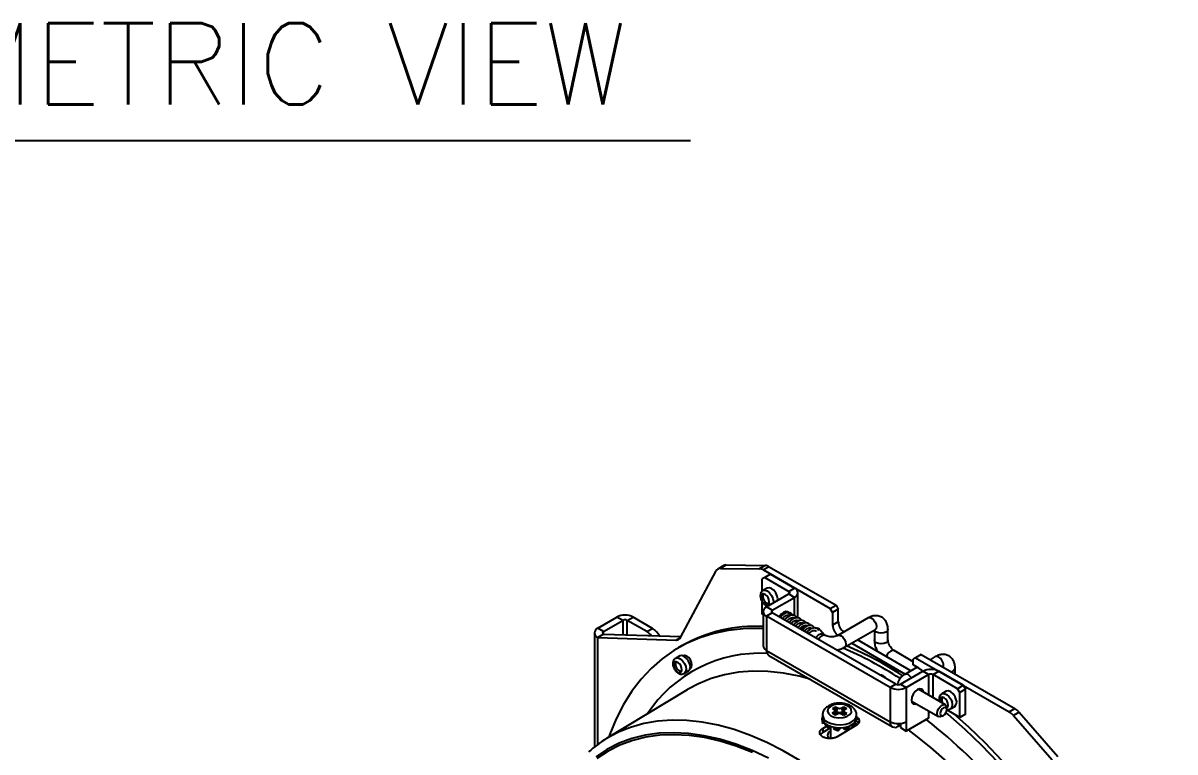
# Model space of a CAD drawing. Extents: x 8 to 113, y 0 to 87.
# Drawn here: x 21.69 to 32.29, y 16.76 to 23.47 of the extents above; entities that cross this region are included whole.
import ezdxf
from ezdxf.enums import TextEntityAlignment as Align

# ---------------------------------------------------------------- set-up
doc = ezdxf.new("R2010")
doc.units = 0
doc.header["$MEASUREMENT"] = 0
doc.layers.add('OBJECT', color=7, linetype='CONTINUOUS')
doc.styles.get("Standard").update_dxf_attribs({"font": 'SIMPLEX'})

msp = doc.modelspace()

# ---------------------------------------------------------------- linework, layer by layer
at = {"layer": 'OBJECT', "color": 1}
msp.add_line((16.728, 22.394), (27.832, 22.394), dxfattribs=at)
at = {"layer": 'OBJECT'}
for p, q in [((28.138, 18.478), (28.085, 18.447)), ((28.162, 18.484), (28.109, 18.453)), ((28.162, 18.484), (28.518, 18.48)), ((28.465, 18.45), (28.518, 18.48)), ((28.557, 18.468), (28.504, 18.438)), ((28.557, 18.468), (29.173, 18.113)), ((27.741, 17.817), (28.068, 18.429)), ((28.109, 18.453), (28.465, 18.45)), ((28.516, 18.37), (28.494, 18.358)), ((28.494, 18.245), (28.494, 18.358)), ((28.504, 18.438), (29.12, 18.082)), ((28.569, 18.401), (28.516, 18.37)), ((28.516, 18.37), (28.738, 18.241)), ((28.569, 18.401), (28.791, 18.272)), ((28.539, 18.272), (28.5, 18.249)), ((28.738, 18.241), (28.791, 18.272)), ((28.494, 18.031), (28.494, 18.144)), ((28.533, 18.098), (28.738, 18.217)), ((28.586, 18.068), (28.791, 18.186)), ((28.597, 18.148), (28.596, 18.135)), ((28.738, 18.241), (28.738, 18.217)), ((28.738, 18.217), (28.791, 18.186)), ((28.791, 18.017), (28.791, 18.186)), ((28.822, 17.996), (28.822, 18.229)), ((28.502, 18.055), (28.502, 17.741)), ((28.586, 18.068), (28.533, 18.098)), ((28.586, 18.043), (28.533, 18.013)), ((28.551, 18.115), (28.536, 18.107)), ((28.586, 18.043), (28.586, 18.068)), ((29.724, 17.386), (28.586, 18.043)), ((28.715, 18.041), (28.697, 18.052)), ((29.12, 18.082), (29.173, 18.113)), ((29.141, 18.045), (29.12, 18.082)), ((29.194, 18.076), (29.141, 18.045)), ((29.141, 18.045), (29.141, 17.929)), ((29.173, 18.113), (29.194, 18.076)), ((29.194, 17.96), (29.194, 18.076)), ((26.978, 17.902), (27.155, 18.004)), ((27.031, 17.872), (27.208, 17.974)), ((27.208, 17.974), (27.155, 18.004)), ((27.208, 17.974), (27.208, 17.841)), ((27.25, 17.974), (27.303, 18.004)), ((27.43, 17.87), (27.25, 17.974)), ((27.25, 17.84), (27.25, 17.974)), ((27.483, 17.9), (27.303, 18.004)), ((28.502, 18.027), (28.494, 18.031)), ((28.533, 18.013), (28.533, 17.698)), ((29.671, 17.355), (28.533, 18.013)), ((28.755, 18.018), (28.739, 18.028)), ((28.795, 17.995), (28.787, 18)), ((28.837, 17.971), (28.828, 17.976)), ((28.877, 17.948), (28.869, 17.952)), ((29.194, 17.96), (29.141, 17.929)), ((29.469, 17.997), (29.188, 17.834)), ((26.947, 17.859), (26.947, 16.807)), ((27.031, 17.872), (26.978, 17.902)), ((27.031, 17.847), (26.978, 17.817)), ((27.031, 17.847), (27.031, 17.872)), ((27.031, 17.847), (27.744, 17.824)), ((27.43, 17.87), (27.483, 17.9)), ((28.863, 17.885), (28.861, 17.884)), ((28.916, 17.925), (28.913, 17.927)), ((28.969, 17.911), (29, 17.902)), ((29.027, 17.887), (29.063, 17.845)), ((29.073, 17.834), (29.05, 17.848)), ((29.063, 17.845), (29.059, 17.843)), ((29.063, 17.84), (29.063, 17.845)), ((29.25, 17.726), (29.531, 17.888)), ((29.526, 17.885), (29.526, 17.794)), ((29.651, 17.794), (29.651, 17.892)), ((26.978, 17.817), (27.699, 17.793)), ((26.978, 16.83), (26.978, 17.817)), ((27.699, 17.793), (27.741, 17.817)), ((27.756, 17.742), (27.722, 17.723)), ((29.317, 17.765), (29.81, 17.48)), ((29.863, 17.51), (29.37, 17.795)), ((27.734, 17.647), (27.695, 17.624)), ((27.778, 17.652), (27.768, 17.646)), ((28.533, 17.698), (29.671, 17.041)), ((28.533, 17.698), (28.533, 17.698)), ((28.555, 17.65), (29.693, 16.993)), ((29.884, 17.593), (29.708, 17.695)), ((29.905, 17.629), (29.884, 17.617)), ((29.884, 17.565), (29.884, 17.617)), ((29.958, 17.66), (29.905, 17.629)), ((29.905, 17.629), (30.768, 17.131)), ((29.958, 17.66), (30.821, 17.161)), ((30.087, 17.64), (30.04, 17.612)), ((27.775, 17.486), (27.814, 17.508)), ((27.831, 17.538), (27.84, 17.543)), ((29.921, 17.543), (29.806, 17.477)), ((29.935, 17.535), (29.884, 17.565)), ((30.269, 17.48), (30.269, 17.534)), ((29.589, 17.464), (29.59, 17.472)), ((29.767, 17.386), (29.972, 17.505)), ((29.82, 17.355), (30.025, 17.474)), ((30.025, 17.474), (29.972, 17.505)), ((30.025, 17.474), (30.025, 17.285)), ((30.068, 17.474), (30.121, 17.505)), ((30.291, 17.345), (30.068, 17.474)), ((30.068, 17.26), (30.068, 17.474)), ((30.344, 17.376), (30.121, 17.505)), ((27.802, 17.335), (27.06, 16.885)), ((27.806, 17.337), (27.802, 17.335)), ((29.724, 17.386), (29.671, 17.355)), ((29.671, 17.355), (29.671, 17.041)), ((29.767, 17.386), (29.82, 17.355)), ((29.82, 17.355), (29.82, 17.041)), ((30.18, 17.196), (29.931, 17.339)), ((30.187, 17.321), (30.148, 17.298)), ((30.291, 17.345), (30.344, 17.376)), ((30.312, 17.309), (30.291, 17.345)), ((30.365, 17.339), (30.312, 17.309)), ((30.312, 17.08), (30.312, 17.309)), ((30.344, 17.376), (30.365, 17.339)), ((30.365, 17.111), (30.365, 17.339)), ((29.868, 17.231), (30.117, 17.088)), ((29.049, 17.102), (29.049, 17.074)), ((29.155, 17.128), (29.137, 17.118)), ((29.137, 17.118), (29.164, 17.101)), ((29.139, 17.163), (29.168, 17.179)), ((29.139, 17.163), (29.156, 17.153)), ((29.158, 17.105), (29.155, 17.128)), ((29.171, 17.111), (29.164, 17.143)), ((29.182, 17.111), (29.164, 17.101)), ((29.165, 17.139), (29.168, 17.14)), ((29.168, 17.179), (29.185, 17.168)), ((29.168, 17.14), (29.168, 17.179)), ((29.168, 17.14), (29.18, 17.133)), ((29.171, 17.111), (29.172, 17.11)), ((29.18, 17.133), (29.185, 17.168)), ((29.242, 17.1), (29.225, 17.11)), ((29.228, 17.168), (29.246, 17.177)), ((29.233, 17.132), (29.228, 17.168)), ((29.234, 17.107), (29.228, 17.104)), ((29.233, 17.132), (29.246, 17.139)), ((29.238, 17.108), (29.239, 17.108)), ((29.246, 17.14), (29.239, 17.108)), ((29.242, 17.1), (29.271, 17.116)), ((29.246, 17.177), (29.273, 17.161)), ((29.246, 17.139), (29.246, 17.177)), ((29.251, 17.105), (29.254, 17.126)), ((29.271, 17.116), (29.254, 17.126)), ((29.255, 17.151), (29.273, 17.161)), ((29.362, 17.074), (29.362, 17.102)), ((29.362, 17.085), (29.366, 17.073)), ((30.025, 17.14), (30.025, 17.074)), ((30.148, 17.091), (30.162, 17.099)), ((30.192, 17.151), (30.192, 17.167)), ((30.312, 17.08), (30.192, 17.149)), ((30.228, 17.16), (30.267, 17.182)), ((30.365, 17.111), (30.312, 17.08)), ((30.768, 17.131), (30.821, 17.161)), ((30.86, 17.128), (30.807, 17.098)), ((30.807, 17.098), (31.164, 16.689)), ((30.86, 17.128), (31.217, 16.72)), ((29.044, 17.075), (29.043, 17.065)), ((29.043, 17.065), (29.049, 17.025)), ((29.05, 17.035), (29.044, 17.075)), ((29.044, 17.075), (29.049, 17.075)), ((29.049, 17.025), (29.05, 17.035)), ((29.071, 17.027), (29.049, 17.025)), ((29.05, 17.035), (29.062, 17.038)), ((29.05, 16.979), (29.082, 16.998)), ((29.05, 16.979), (29.051, 16.94)), ((29.123, 16.983), (29.051, 16.94)), ((29.074, 17.02), (29.07, 17.01)), ((29.07, 17.01), (29.103, 16.977)), ((29.074, 17.02), (29.077, 17.022)), ((29.106, 16.987), (29.074, 17.02)), ((29.134, 16.993), (29.103, 16.977)), ((29.103, 16.977), (29.106, 16.987)), ((29.106, 16.987), (29.12, 16.998)), ((29.123, 16.988), (29.123, 16.886)), ((29.154, 16.986), (29.149, 16.974)), ((29.154, 16.99), (29.151, 16.979)), ((29.154, 16.986), (29.155, 16.988)), ((29.201, 16.968), (29.154, 16.986)), ((29.201, 16.968), (29.204, 16.984)), ((29.207, 16.984), (29.201, 16.968)), ((29.234, 16.985), (29.249, 16.972)), ((29.254, 16.985), (29.249, 16.972)), ((29.254, 16.985), (29.251, 16.988)), ((29.297, 16.984), (29.254, 16.985)), ((29.297, 16.984), (29.288, 16.997)), ((29.292, 16.971), (29.297, 16.984)), ((29.311, 17.007), (29.333, 17.004)), ((29.335, 17.019), (29.33, 17.02)), ((29.335, 17.019), (29.333, 17.004)), ((29.333, 17.004), (29.355, 17.015)), ((29.358, 17.03), (29.335, 17.019)), ((29.358, 17.03), (29.346, 17.035)), ((29.355, 17.015), (29.358, 17.03)), ((29.359, 17.057), (29.367, 17.058)), ((29.366, 17.073), (29.362, 17.073)), ((29.366, 17.073), (29.367, 17.058)), ((29.746, 17.023), (29.746, 16.998)), ((29.767, 17.01), (29.746, 16.998)), ((29.767, 17.024), (29.767, 16.986)), ((29.767, 16.986), (29.82, 16.955)), ((30.025, 17.074), (29.82, 16.955)), ((29.82, 17.041), (29.82, 16.955)), ((29.149, 16.974), (29.196, 16.956)), ((29.196, 16.956), (29.201, 16.968)), ((29.249, 16.972), (29.292, 16.971)), ((29.287, 16.964), (29.287, 16.971))]:
    msp.add_line(p, q, dxfattribs=at)
at = {"layer": 'OBJECT', "flags": 128}
for points in [[(28.5, 18.249), (28.518, 18.253), (28.54, 18.246), (28.561, 18.229), (28.58, 18.204), (28.592, 18.176), (28.597, 18.148)], [(28.635, 18.157), (28.636, 18.171), (28.631, 18.198), (28.619, 18.227), (28.6, 18.251), (28.579, 18.268), (28.557, 18.275), (28.539, 18.272)], [(28.481, 18.19), (28.484, 18.171), (28.492, 18.152), (28.505, 18.135), (28.52, 18.123), (28.535, 18.118), (28.547, 18.121), (28.556, 18.131), (28.558, 18.146), (28.555, 18.165), (28.547, 18.185), (28.534, 18.201), (28.519, 18.213), (28.504, 18.218), (28.492, 18.215), (28.483, 18.206), (28.481, 18.19)], [(28.515, 18.085), (28.525, 18.098), (28.536, 18.107)], [(28.551, 18.115), (28.534, 18.101), (28.529, 18.096)], [(28.572, 18.121), (28.567, 18.121), (28.551, 18.115)], [(28.743, 18.025), (28.74, 18.038), (28.728, 18.052), (28.71, 18.055), (28.689, 18.048), (28.668, 18.031), (28.65, 18.007), (28.65, 18.006)], [(29.469, 17.997), (29.483, 17.999), (29.5, 17.994)], [(29.5, 17.994), (29.517, 17.98), (29.531, 17.961), (29.541, 17.939), (29.544, 17.917), (29.541, 17.899), (29.531, 17.888), (29.531, 17.888)], [(28.502, 17.896), (28.464, 17.898), (28.319, 17.896), (28.18, 17.881), (28.046, 17.854), (27.917, 17.814), (27.795, 17.761), (27.679, 17.697), (27.571, 17.62), (27.47, 17.532), (27.377, 17.432), (27.292, 17.321), (27.216, 17.199), (27.149, 17.068), (27.091, 16.926), (27.081, 16.898)], [(28.853, 17.889), (28.854, 17.89), (28.863, 17.903), (28.873, 17.914), (28.885, 17.922), (28.896, 17.927), (28.906, 17.928), (28.915, 17.926), (28.916, 17.925)], [(28.988, 17.811), (28.988, 17.813), (28.997, 17.826), (29.008, 17.837), (29.019, 17.845), (29.03, 17.849), (29.041, 17.851), (29.05, 17.848), (29.05, 17.848)], [(29.073, 17.834), (29.059, 17.837), (29.042, 17.831)], [(29.188, 17.835), (29.202, 17.837), (29.219, 17.831)], [(29.219, 17.831), (29.236, 17.818), (29.25, 17.798), (29.26, 17.776), (29.263, 17.755), (29.26, 17.737), (29.25, 17.726), (29.25, 17.726)], [(29.651, 17.892), (29.646, 17.878), (29.632, 17.866), (29.612, 17.858), (29.588, 17.855), (29.564, 17.858), (29.544, 17.866), (29.531, 17.878), (29.527, 17.886)], [(29.651, 17.794), (29.646, 17.78), (29.632, 17.768), (29.612, 17.76), (29.588, 17.757), (29.564, 17.76), (29.544, 17.768), (29.531, 17.78), (29.526, 17.794)], [(27.695, 17.624), (27.696, 17.625), (27.715, 17.628), (27.737, 17.62), (27.758, 17.602), (27.776, 17.577), (27.788, 17.548), (27.792, 17.521), (27.787, 17.499), (27.775, 17.485), (27.775, 17.485)], [(27.813, 17.508), (27.826, 17.521), (27.831, 17.543), (27.827, 17.571), (27.815, 17.599), (27.797, 17.624), (27.775, 17.642), (27.754, 17.65), (27.735, 17.647), (27.734, 17.647)], [(27.845, 17.564), (27.841, 17.587), (27.831, 17.61), (27.816, 17.631), (27.798, 17.645), (27.78, 17.651), (27.764, 17.648), (27.763, 17.648)], [(29.708, 17.695), (29.694, 17.697), (29.677, 17.691), (29.66, 17.678), (29.645, 17.659), (29.637, 17.641)], [(30.119, 17.636), (30.102, 17.642), (30.087, 17.64)], [(27.688, 17.591), (27.679, 17.581), (27.676, 17.566), (27.678, 17.547), (27.686, 17.528), (27.699, 17.511), (27.714, 17.498), (27.729, 17.493), (27.741, 17.495), (27.75, 17.504), (27.753, 17.519), (27.751, 17.538), (27.743, 17.558), (27.73, 17.575), (27.715, 17.587), (27.7, 17.593), (27.688, 17.591)], [(28.93, 17.434), (28.834, 17.459), (28.688, 17.487), (28.546, 17.502), (28.408, 17.505), (28.274, 17.496), (28.146, 17.473), (28.023, 17.438), (27.906, 17.391), (27.806, 17.337)], [(27.83, 17.533), (27.831, 17.533), (27.841, 17.545), (27.845, 17.564)], [(29.969, 17.502), (29.956, 17.518), (29.935, 17.535)], [(30.232, 17.501), (30.251, 17.509), (30.265, 17.521), (30.269, 17.534), (30.269, 17.534)], [(29.838, 17.474), (29.821, 17.48), (29.806, 17.477), (29.806, 17.477)], [(29.867, 17.444), (29.854, 17.461), (29.838, 17.474)], [(29.977, 17.313), (29.974, 17.326), (29.962, 17.339), (29.944, 17.343), (29.923, 17.336), (29.902, 17.319), (29.884, 17.294), (29.872, 17.267), (29.868, 17.24)], [(30.148, 17.298), (30.15, 17.299), (30.169, 17.301), (30.191, 17.292), (30.213, 17.274), (30.23, 17.248), (30.241, 17.22)], [(30.28, 17.242), (30.269, 17.271), (30.251, 17.296), (30.23, 17.315), (30.208, 17.324), (30.189, 17.322), (30.187, 17.321)], [(29.124, 17.096), (29.157, 17.082), (29.196, 17.076), (29.237, 17.078), (29.273, 17.089), (29.3, 17.107), (29.314, 17.129), (29.313, 17.152), (29.298, 17.174), (29.27, 17.191), (29.234, 17.201), (29.193, 17.203), (29.154, 17.196), (29.122, 17.182), (29.101, 17.162), (29.095, 17.138), (29.103, 17.116), (29.124, 17.096)], [(29.868, 17.24), (29.872, 17.218), (29.884, 17.204), (29.902, 17.201), (29.915, 17.204)], [(30.148, 17.091), (30.148, 17.091), (30.131, 17.085), (30.117, 17.088), (30.107, 17.099), (30.104, 17.116), (30.107, 17.138), (30.117, 17.16), (30.131, 17.179), (30.148, 17.193), (30.148, 17.193)], [(30.192, 17.168), (30.193, 17.168), (30.202, 17.177), (30.206, 17.192), (30.204, 17.21), (30.196, 17.23), (30.184, 17.248), (30.169, 17.26), (30.154, 17.267), (30.141, 17.265), (30.132, 17.257), (30.128, 17.242), (30.13, 17.224)], [(30.148, 17.193), (30.165, 17.199), (30.18, 17.196), (30.189, 17.185), (30.192, 17.167)], [(29.091, 17.04), (29.127, 17.023), (29.171, 17.014), (29.217, 17.012), (29.263, 17.018), (29.303, 17.031), (29.335, 17.051), (29.355, 17.076), (29.362, 17.101)], [(29.156, 17.153), (29.16, 17.15), (29.162, 17.147), (29.164, 17.144), (29.164, 17.14), (29.164, 17.137), (29.162, 17.134), (29.159, 17.131), (29.155, 17.128)], [(29.171, 17.111), (29.171, 17.107), (29.171, 17.105)], [(29.255, 17.151), (29.251, 17.148), (29.248, 17.145), (29.246, 17.142), (29.246, 17.139), (29.246, 17.135), (29.248, 17.132), (29.25, 17.129), (29.254, 17.126)], [(30.162, 17.168), (30.151, 17.159), (30.141, 17.146), (30.135, 17.131), (30.132, 17.116), (30.135, 17.104), (30.141, 17.097), (30.151, 17.095), (30.162, 17.099), (30.174, 17.108), (30.184, 17.121), (30.19, 17.136), (30.192, 17.151), (30.19, 17.163), (30.184, 17.17), (30.174, 17.172), (30.162, 17.168)], [(32.26, 12.931), (32.255, 13.121), (32.241, 13.316), (32.216, 13.516), (32.182, 13.719), (32.138, 13.924), (32.084, 14.132), (32.022, 14.341), (31.95, 14.55), (31.87, 14.759), (31.781, 14.967), (31.684, 15.173), (31.579, 15.377), (31.467, 15.577), (31.348, 15.773), (31.223, 15.964), (31.091, 16.149), (30.954, 16.328), (30.812, 16.501), (30.666, 16.665), (30.515, 16.822), (30.361, 16.97), (30.205, 17.108), (30.185, 17.125)], [(30.191, 17.179), (30.197, 17.177), (30.202, 17.177)], [(32.294, 12.951), (32.289, 13.141), (32.275, 13.336), (32.25, 13.535), (32.216, 13.738), (32.172, 13.944), (32.118, 14.151), (32.056, 14.36), (31.984, 14.57), (31.904, 14.779), (31.815, 14.987), (31.718, 15.193), (31.613, 15.396), (31.501, 15.596), (31.382, 15.792), (31.257, 15.983), (31.125, 16.169), (30.988, 16.348), (30.846, 16.52), (30.7, 16.685), (30.549, 16.842), (30.395, 16.989), (30.26, 17.11)], [(28.84, 16.685), (28.687, 16.773), (28.535, 16.85), (28.384, 16.915), (28.234, 16.968), (28.086, 17.008), (27.941, 17.036), (27.8, 17.052), (27.663, 17.055), (27.53, 17.045), (27.402, 17.023), (27.279, 16.988), (27.248, 16.976)], [(29.091, 17.012), (29.127, 16.996), (29.171, 16.986), (29.217, 16.984), (29.263, 16.99), (29.303, 17.004), (29.335, 17.024), (29.355, 17.048), (29.362, 17.074)], [(29.36, 17.008), (29.2, 16.912), (29.183, 16.902)], [(28.551, 16.705), (28.4, 16.775), (28.25, 16.833), (28.102, 16.879), (27.957, 16.912), (27.815, 16.932), (27.677, 16.939), (27.543, 16.934), (27.415, 16.916), (27.291, 16.885), (27.174, 16.842), (27.063, 16.786), (26.96, 16.718)], [(28.402, 16.758), (28.253, 16.816), (28.106, 16.861), (27.962, 16.894), (27.821, 16.914), (27.683, 16.921), (27.55, 16.916), (27.422, 16.898), (27.3, 16.867), (27.183, 16.824), (27.073, 16.768), (26.97, 16.701)], [(31.908, 13.034), (31.903, 13.214), (31.888, 13.399), (31.864, 13.588), (31.83, 13.781), (31.786, 13.976), (31.733, 14.173), (31.671, 14.37), (31.6, 14.568), (31.521, 14.766), (31.433, 14.962), (31.337, 15.156), (31.234, 15.346), (31.124, 15.533), (31.007, 15.715), (30.884, 15.892), (30.755, 16.063), (30.622, 16.227), (30.484, 16.384), (30.341, 16.532), (30.196, 16.672), (30.047, 16.803), (29.897, 16.924), (29.84, 16.967)]]:
    msp.add_lwpolyline(points, dxfattribs=at)
at = {"layer": 'OBJECT'}
for centre, radius, start, end in [((28.16, 18.438), 0.0456, 88.5524, 119.3889), ((28.515, 18.399), 0.0811, 58.2676, 87.3929), ((28.107, 18.409), 0.0443, 88.2639, 153.3199), ((28.462, 18.369), 0.0811, 58.2676, 87.3929), ((28.775, 18.229), 0.0458, 290.7834, 69.2163), ((28.568, 18.196), 0.0693, 161.1568, 258.8378), ((28.734, 18.229), 0.0131, 290.7841, 69.214), ((28.549, 18.055), 0.0458, 110.7835, 249.2173), ((28.591, 18.055), 0.0131, 110.7846, 249.2173), ((27.229, 17.861), 0.161, 62.6099, 117.3903), ((27.229, 17.933), 0.0461, 62.6111, 117.3895), ((29.315, 17.966), 0.121, 182.775, 234.3598), ((26.994, 17.859), 0.0458, 110.7836, 249.2169), ((27.035, 17.859), 0.0131, 110.7852, 249.2167), ((27.346, 17.73), 0.163, 39.0248, 58.8166), ((27.383, 17.743), 0.186, 27.9674, 57.6104), ((28.433, 16.537), 1.382, 87.1104, 119.3084), ((28.987, 17.848), 0.0559, 44.1561, 75.8493), ((29.093, 17.752), 0.094, 122.5613, 150.7364), ((29.262, 17.935), 0.121, 182.775, 234.3598), ((27.701, 17.837), 0.0445, 266.7481, 333.2624), ((28.555, 17.746), 0.0528, 185.6959, 245.6261), ((27.953, 14.675), 3.303, 56.853, 67.2325), ((27.988, 14.698), 3.3, 57.0419, 67.1369), ((28.471, 16.43), 1.241, 86.8674, 146.7031), ((28.582, 17.691), 0.0492, 171.9432, 236.7445), ((30.075, 17.561), 0.0869, 347.9242, 59.7612), ((27.763, 17.571), 0.0693, 161.1547, 258.8399), ((30.047, 17.361), 0.161, 62.6098, 117.3904), ((29.576, 17.412), 0.0601, 28.8918, 91.1136), ((30.047, 17.433), 0.0461, 62.611, 117.3896), ((29.746, 17.499), 0.161, 242.6094, 297.3904), ((29.746, 17.427), 0.0461, 242.6095, 297.3898), ((30.208, 17.246), 0.0624, 160.0872, 217.7659), ((30.194, 17.199), 0.0517, 311.0521, 23.8836), ((30.233, 17.221), 0.0516, 310.838, 23.9163), ((29.123, 17.107), 0.0746, 185.0629, 244.5769), ((29.207, 17.183), 0.0569, 241.5144, 296.3355), ((29.203, 17.07), 0.0461, 61.5162, 116.3335), ((29.207, 17.209), 0.0461, 241.5137, 296.3359), ((29.251, 17.105), 0.0126, 167.7774, 198.558), ((30.688, 16.996), 0.157, 40.4554, 59.1088), ((30.741, 17.026), 0.157, 40.4554, 59.1088), ((27.646, 15.918), 1.131, 110.5965, 131.6862), ((29.123, 17.079), 0.0743, 184.1415, 244.663), ((29.746, 17.184), 0.161, 242.6094, 297.3904), ((29.717, 17.034), 0.0459, 170.7853, 309.2032), ((26.688, 12.861), 5.352, 30.1427, 51.7097), ((29.141, 16.915), 0.0455, 113.9688, 218.3495)]:
    msp.add_arc(centre, radius, start, end, dxfattribs=at)
for points, knots in [([(28.501, 18.249), (28.498, 18.247), (28.49, 18.243), (28.481, 18.23), (28.475, 18.211), (28.475, 18.187), (28.483, 18.16), (28.5, 18.134), (28.518, 18.116), (28.532, 18.111), (28.536, 18.109)], [0, 0, 0, 0, 0.051198, 0.166923, 0.283284, 0.419347, 0.579311, 0.744951, 0.914883, 1, 1, 1, 1]), ([(28.772, 18.021), (28.771, 18.023), (28.768, 18.029), (28.759, 18.037), (28.745, 18.044), (28.727, 18.045), (28.707, 18.04), (28.685, 18.027), (28.668, 18.013), (28.661, 18.002), (28.66, 18)], [0, 0, 0, 0, 0.058518, 0.164398, 0.2739, 0.441398, 0.577272, 0.76206, 0.95583, 1, 1, 1, 1]), ([(28.679, 17.989), (28.682, 17.993), (28.69, 18.003), (28.705, 18.014), (28.722, 18.022), (28.735, 18.023), (28.741, 18.02), (28.744, 18.019)], [0, 0, 0, 0, 0.140523, 0.382168, 0.601786, 0.823783, 1, 1, 1, 1]), ([(28.813, 17.997), (28.813, 17.997), (28.81, 18.005), (28.799, 18.014), (28.784, 18.02), (28.77, 18.022), (28.753, 18.019), (28.733, 18.009), (28.713, 17.994), (28.704, 17.981), (28.701, 17.977)], [0, 0, 0, 0, 0.017156, 0.200535, 0.311514, 0.407727, 0.546495, 0.697287, 0.893517, 1, 1, 1, 1]), ([(28.719, 17.966), (28.725, 17.972), (28.735, 17.984), (28.754, 17.996), (28.77, 18), (28.779, 17.999), (28.782, 17.997), (28.782, 17.997)], [0, 0, 0, 0, 0.256337, 0.52432, 0.76918, 0.97263, 1, 1, 1, 1]), ([(28.854, 17.973), (28.851, 17.978), (28.845, 17.987), (28.832, 17.994), (28.816, 17.999), (28.798, 17.997), (28.777, 17.988), (28.758, 17.974), (28.743, 17.96), (28.739, 17.951), (28.738, 17.951)], [0, 0, 0, 0, 0.137763, 0.239131, 0.350312, 0.518813, 0.647537, 0.814084, 0.996088, 1, 1, 1, 1]), ([(28.76, 17.943), (28.761, 17.945), (28.767, 17.953), (28.781, 17.965), (28.799, 17.974), (28.813, 17.977), (28.819, 17.975), (28.822, 17.974)], [0, 0, 0, 0, 0.075512, 0.339417, 0.605563, 0.823743, 1, 1, 1, 1]), ([(28.894, 17.95), (28.892, 17.954), (28.886, 17.963), (28.871, 17.973), (28.85, 17.976), (28.828, 17.97), (28.807, 17.957), (28.79, 17.943), (28.783, 17.933), (28.782, 17.93)], [0, 0, 0, 0, 0.093668, 0.254252, 0.435109, 0.595384, 0.758267, 0.943088, 1, 1, 1, 1]), ([(28.801, 17.919), (28.803, 17.923), (28.811, 17.933), (28.827, 17.945), (28.843, 17.952), (28.857, 17.953), (28.863, 17.95), (28.867, 17.949)], [0, 0, 0, 0, 0.133281, 0.380597, 0.600679, 0.768384, 1, 1, 1, 1]), ([(28.934, 17.927), (28.934, 17.928), (28.931, 17.936), (28.919, 17.945), (28.9, 17.952), (28.879, 17.95), (28.856, 17.941), (28.836, 17.925), (28.826, 17.912), (28.822, 17.907)], [0, 0, 0, 0, 0.020804, 0.188493, 0.345814, 0.511218, 0.689855, 0.876778, 1, 1, 1, 1]), ([(29.651, 17.892), (29.65, 17.9), (29.649, 17.922), (29.64, 17.953), (29.621, 17.983), (29.593, 18.006), (29.559, 18.017), (29.523, 18.018), (29.493, 18.01), (29.475, 18), (29.469, 17.997)], [0, 0, 0, 0, 0.095823, 0.239927, 0.374687, 0.506227, 0.644627, 0.77738, 0.913637, 1, 1, 1, 1]), ([(28.841, 17.896), (28.845, 17.902), (28.855, 17.913), (28.872, 17.924), (28.888, 17.929), (28.901, 17.929), (28.907, 17.925), (28.91, 17.923)], [0, 0, 0, 0, 0.1959755, 0.4208461, 0.5892052, 0.7692857, 1, 1, 1, 1]), ([(28.973, 17.904), (28.971, 17.908), (28.966, 17.918), (28.95, 17.926), (28.929, 17.929), (28.907, 17.923), (28.884, 17.908), (28.867, 17.893), (28.862, 17.884), (28.862, 17.884)], [0, 0, 0, 0, 0.105003, 0.281062, 0.417514, 0.593617, 0.799072, 0.993573, 1, 1, 1, 1]), ([(28.881, 17.873), (28.882, 17.874), (28.887, 17.882), (28.901, 17.893), (28.917, 17.903), (28.932, 17.906), (28.943, 17.905), (28.948, 17.901), (28.95, 17.899)], [0, 0, 0, 0, 0.039753, 0.274088, 0.470146, 0.627337, 0.861274, 1, 1, 1, 1]), ([(29.013, 17.884), (29.013, 17.884), (29.01, 17.889), (29.003, 17.896), (28.99, 17.903), (28.973, 17.905), (28.952, 17.901), (28.93, 17.889), (28.911, 17.873), (28.902, 17.86), (28.9, 17.856)], [0, 0, 0, 0, 0.018508, 0.128761, 0.230779, 0.383984, 0.527555, 0.716344, 0.906462, 1, 1, 1, 1]), ([(28.923, 17.851), (28.925, 17.853), (28.931, 17.862), (28.945, 17.872), (28.961, 17.881), (28.976, 17.883), (28.985, 17.881), (28.989, 17.877), (28.99, 17.876)], [0, 0, 0, 0, 0.08745, 0.311452, 0.494841, 0.682534, 0.914996, 1, 1, 1, 1]), ([(29.188, 17.834), (29.185, 17.833), (29.178, 17.83), (29.162, 17.824), (29.139, 17.821), (29.114, 17.822), (29.091, 17.826), (29.079, 17.832), (29.074, 17.834), (29.073, 17.834)], [0, 0, 0, 0, 0.103122, 0.260952, 0.434632, 0.620143, 0.807627, 0.964025, 1, 1, 1, 1]), ([(29.531, 17.888), (29.533, 17.89), (29.538, 17.892), (29.539, 17.892), (29.54, 17.892)], [0, 0, 0, 0, 0.4210755, 1, 1, 1, 1]), ([(29.178, 17.701), (29.192, 17.704), (29.218, 17.71), (29.24, 17.721), (29.25, 17.726)], [0, 0, 0, 0, 0.550753, 1, 1, 1, 1]), ([(29.526, 17.794), (29.526, 17.785), (29.527, 17.762), (29.535, 17.726), (29.548, 17.7), (29.553, 17.689)], [0, 0, 0, 0, 0.244935, 0.670221, 1, 1, 1, 1]), ([(29.708, 17.695), (29.705, 17.696), (29.699, 17.7), (29.687, 17.712), (29.672, 17.73), (29.66, 17.752), (29.653, 17.774), (29.651, 17.788), (29.651, 17.793), (29.651, 17.794)], [0, 0, 0, 0, 0.103119, 0.260953, 0.434627, 0.620134, 0.807616, 0.964024, 1, 1, 1, 1]), ([(27.696, 17.624), (27.691, 17.62), (27.681, 17.614), (27.672, 17.596), (27.669, 17.575), (27.673, 17.549), (27.685, 17.522), (27.705, 17.497), (27.728, 17.482), (27.751, 17.478), (27.766, 17.481), (27.773, 17.484), (27.774, 17.485)], [0, 0, 0, 0, 0.082409, 0.172155, 0.269522, 0.38662, 0.516479, 0.64766, 0.787205, 0.891989, 0.985014, 1, 1, 1, 1]), ([(30.269, 17.534), (30.269, 17.543), (30.268, 17.564), (30.259, 17.596), (30.239, 17.626), (30.211, 17.649), (30.178, 17.66), (30.142, 17.66), (30.112, 17.652), (30.094, 17.643), (30.087, 17.64)], [0, 0, 0, 0, 0.095823, 0.239927, 0.374687, 0.506227, 0.644627, 0.77738, 0.913637, 1, 1, 1, 1]), ([(29.806, 17.477), (29.799, 17.473), (29.781, 17.461), (29.758, 17.437), (29.743, 17.409), (29.741, 17.389), (29.74, 17.382)], [0, 0, 0, 0, 0.206896, 0.518012, 0.808951, 1, 1, 1, 1]), ([(30.149, 17.298), (30.148, 17.298), (30.141, 17.295), (30.131, 17.284), (30.123, 17.265), (30.121, 17.246), (30.125, 17.232), (30.127, 17.226)], [0, 0, 0, 0, 0.040877, 0.28705, 0.521934, 0.787265, 1, 1, 1, 1]), ([(29.36, 17.101), (29.361, 17.105), (29.362, 17.12), (29.352, 17.144), (29.332, 17.169), (29.304, 17.19), (29.268, 17.204), (29.225, 17.212), (29.18, 17.212), (29.137, 17.203), (29.1, 17.186), (29.071, 17.163), (29.054, 17.136), (29.047, 17.113), (29.049, 17.102), (29.049, 17.1)], [0, 0, 0, 0, 0.031017, 0.110556, 0.188675, 0.272026, 0.362724, 0.456614, 0.550653, 0.645796, 0.74347, 0.830812, 0.91112, 0.98829, 1, 1, 1, 1]), ([(29.168, 17.14), (29.168, 17.14), (29.168, 17.138), (29.17, 17.135), (29.173, 17.129), (29.178, 17.122), (29.183, 17.117), (29.185, 17.115)], [0, 0, 0, 0, 0.073828, 0.155616, 0.251561, 0.654774, 1, 1, 1, 1]), ([(29.175, 17.108), (29.175, 17.108), (29.174, 17.109), (29.173, 17.109), (29.173, 17.109), (29.172, 17.11), (29.172, 17.11), (29.172, 17.11), (29.172, 17.11), (29.172, 17.11)], [0, 0, 0, 0, 0.103746, 0.197087, 0.287122, 0.380603, 0.59727, 0.869749, 1, 1, 1, 1]), ([(29.189, 17.114), (29.189, 17.115), (29.187, 17.117), (29.184, 17.121), (29.182, 17.125), (29.181, 17.129), (29.18, 17.132), (29.18, 17.133)], [0, 0, 0, 0, 0.194215, 0.452771, 0.664252, 0.84019, 1, 1, 1, 1]), ([(29.233, 17.132), (29.232, 17.131), (29.232, 17.128), (29.23, 17.124), (29.228, 17.12), (29.225, 17.115), (29.223, 17.113), (29.221, 17.112)], [0, 0, 0, 0, 0.144579, 0.303751, 0.495082, 0.728963, 1, 1, 1, 1]), ([(29.246, 17.139), (29.246, 17.138), (29.245, 17.136), (29.244, 17.134), (29.241, 17.128), (29.234, 17.119), (29.227, 17.114), (29.223, 17.111)], [0, 0, 0, 0, 0.061801, 0.130257, 0.210559, 0.548061, 1, 1, 1, 1]), ([(29.239, 17.109), (29.239, 17.108), (29.237, 17.107), (29.234, 17.106), (29.232, 17.106)], [0, 0, 0, 0, 0.183678, 1, 1, 1, 1]), ([(29.239, 17.108), (29.239, 17.108), (29.239, 17.108), (29.238, 17.108), (29.238, 17.108), (29.237, 17.107), (29.236, 17.107), (29.236, 17.107), (29.236, 17.107)], [0, 0, 0, 0, 0.310197, 0.557923, 0.66473, 0.768269, 0.87725, 1, 1, 1, 1]), ([(29.36, 17.086), (29.361, 17.086), (29.369, 17.082), (29.38, 17.071), (29.389, 17.053), (29.386, 17.033), (29.375, 17.018), (29.364, 17.011), (29.36, 17.008)], [0, 0, 0, 0, 0.007773, 0.224226, 0.440681, 0.657215, 0.87377, 1, 1, 1, 1]), ([(30.191, 17.156), (30.196, 17.155), (30.208, 17.152), (30.222, 17.155), (30.228, 17.16), (30.228, 17.16)], [0, 0, 0, 0, 0.456657, 0.955729, 1, 1, 1, 1]), ([(29.183, 16.902), (29.175, 16.898), (29.159, 16.89), (29.128, 16.885), (29.096, 16.886), (29.066, 16.893), (29.042, 16.906), (29.026, 16.922), (29.021, 16.94), (29.026, 16.958), (29.038, 16.971), (29.047, 16.977), (29.05, 16.979)], [0, 0, 0, 0, 0.104564, 0.211902, 0.319265, 0.426648, 0.534003, 0.641327, 0.748668, 0.856043, 0.96342, 1, 1, 1, 1]), ([(29.38, 17.028), (29.378, 17.032), (29.373, 17.041), (29.361, 17.047), (29.354, 17.051)], [0, 0, 0, 0, 0.389084, 1, 1, 1, 1]), ([(29.051, 16.94), (29.044, 16.936), (29.035, 16.93), (29.031, 16.922), (29.03, 16.92)], [0, 0, 0, 0, 0.665483, 1, 1, 1, 1])]:
    msp.add_open_spline(points, degree=3, knots=knots, dxfattribs=at)

# ---------------------------------------------------------------- texts
at = {"layer": 'OBJECT', "color": 1}
msp.add_text('NW ISOMETRIC VIEW', height=0.75, dxfattribs=at).set_placement((22.333, 22.725), align=Align.CENTER)

doc.saveas('drawing.dxf')
